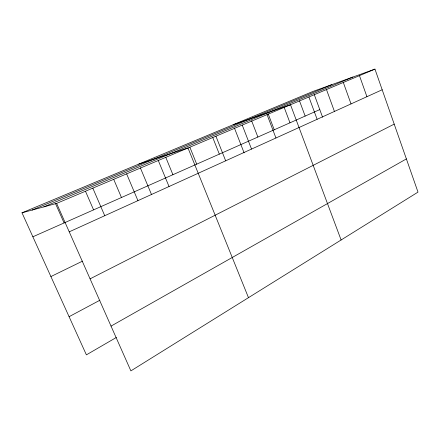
<?xml version="1.0" encoding="UTF-8"?>
<svg xmlns="http://www.w3.org/2000/svg" width="440" height="440" viewBox="0 0 440 440"><rect width="100%" height="100%" fill="white"/><g stroke="black" fill="none" stroke-linecap="round" stroke-linejoin="round"><path stroke-width="0.66" d="M116.386 337.442L86.389 354.855L22 212.817L313.093 91.388L374.952 69.113L418 192.11L130.883 370.887L56.623 203.401L22 212.817M111.029 326.111L406.384 158.917M69.091 316.695L99.864 300.245M90.074 278.845L394.207 124.124M50.897 276.562L82.522 261.129M69.229 231.831L382.184 89.766M32.868 236.792L319.781 109.593M56.623 203.401L374.952 69.113M32.17 210.051L331.881 84.623M43.868 206.872L352.847 77.072M233.139 124.746L290.505 104.737L341.11 239.987M138.787 164.098L187.996 147.978L248.479 297.666M55.363 203.269L64.092 222.948M85.547 191.4L93.577 209.875M92.818 188.133L104.742 215.705M113.823 179.603L121.457 197.516M126.632 173.866L137.935 200.64M140.344 167.822L151.525 194.557M158.29 160.512L169.031 186.522M165.743 157.239L172.915 174.702M189.865 147.197L196.708 164.153M215.924 136.197L225.671 160.815M212.801 137.654L219.335 154.127M234.388 127.941L244.112 152.856M242.231 125.103L251.532 149.072M251.581 120.698L257.879 137.038M268.163 113.828L274.236 129.784M267.047 114.631L275.946 137.989M284.086 107.118L289.982 122.804M299.464 100.76L305.151 116.078M314.248 94.529L322.575 117.205M308.891 96.982L317.119 119.301M326.48 89.562L334.439 111.441M343.321 82.456L351.021 103.912M359.464 75.647L366.922 96.69"/></g></svg>
